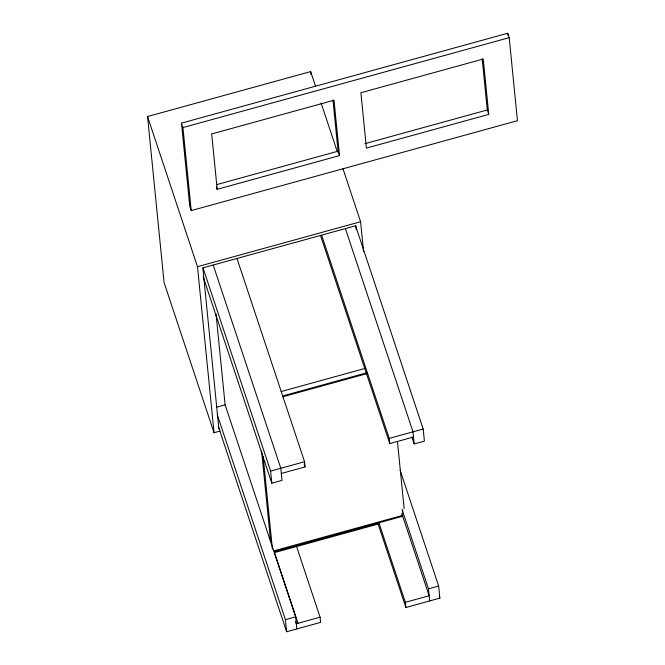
<?xml version="1.0" encoding="UTF-8"?>
<svg xmlns="http://www.w3.org/2000/svg" width="665" height="665" viewBox="0 0 665 665"><rect width="100%" height="100%" fill="white"/><g stroke="black" fill="none" stroke-linecap="round" stroke-linejoin="round"><path stroke-width="1" d="M220.04 431.095L214.039 432.749L164.089 282.592L147.539 116.525L310.655 71.587L315.551 86.3M181.478 123.133L507.719 33.25L509.19 37.664L517.461 120.697L191.229 210.589L189.758 206.167L181.478 123.133L182.95 127.555L191.229 210.589M182.95 127.555L509.19 37.664M364.952 143.682L487.287 109.974L482.183 58.72M216.715 184.621L338.061 151.188L332.957 99.933M488.758 114.388L366.415 148.096L360.904 92.743L483.239 59.035L488.758 114.388L487.287 109.974M217.189 189.309L339.532 155.602L334.013 100.249L211.678 133.956L217.189 189.309L216.308 186.657M214.039 432.749L197.488 266.682L360.605 221.736L342.974 168.744M216.765 407.146L225.111 404.844L216.059 314.088M281.112 391.552L365.625 368.26M282.592 395.983L367.105 372.699M282.675 396.822L367.188 373.539M213.224 265.119L280.805 468.285L282.01 480.379L271.819 483.189L270.613 471.078L304.578 461.726L237.006 258.577M413.514 437.021L389.74 443.572L389.225 438.385L423.189 429.016L355.617 225.867M281.32 473.472L305.102 466.921L304.578 461.726M411.918 437.063L414.204 443.937L424.403 441.128L423.189 429.016M402.616 515.4L274.321 550.745L274.404 551.609L402.699 516.264L401.959 513.43M379.15 523.779L274.504 552.615L298.011 623.271M296.582 546.53L320.089 617.195L320.605 622.382L286.64 631.75L285.426 619.639L295.626 616.829L225.111 404.844M320.089 617.195L296.316 623.745L295.651 621.783M378.011 523.704L405.883 607.494L429.656 600.944L428.451 588.841L438.651 586.031L400.089 470.113M405.883 607.494L405.367 602.307L429.141 595.757L402.034 514.211M429.665 600.952L439.856 598.143L438.651 586.031M338.061 151.188L339.532 155.602M321.104 102.992L337.421 152.061M345.418 228.677L413.015 431.834L414.204 443.937M321.644 235.235L389.225 438.385M320.53 235.518L389.74 443.572M439.199 596.181L439.856 598.143M401.984 509.274L428.451 588.841M378.925 522.815L405.367 602.307M304.121 463.979L305.102 466.921M203.033 267.928L270.613 471.078M203.257 277.097L271.819 483.189M147.539 116.525L197.488 266.682M217.197 414.528L285.426 619.639M218.403 426.639L286.64 631.75M507.719 33.25L507.927 35.303M397.471 441.602L404.162 508.725M402.483 510.255L402.674 512.208M360.605 221.736L363.589 251.653M356.174 229.866L355.767 225.734L202.842 267.87L218.876 428.75M310.655 71.587L310.962 74.68M295.626 616.829L296.823 628.94M263.174 456.439L272.417 549.132M261.594 450.97L270.647 541.734"/></g></svg>
